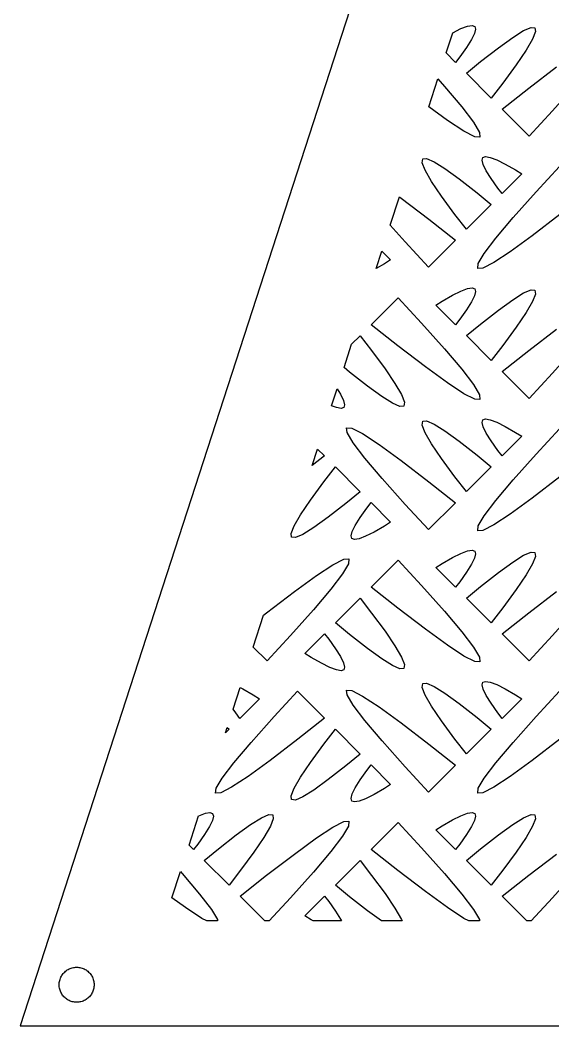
# Model space of a CAD drawing. Header units: metres. Extents: x -75 to 75, y 0 to 231.
# Drawn here: x -75 to -14, y 0 to 115 of the extents above; entities that cross this region are included whole.
import ezdxf

# ---------------------------------------------------------------- set-up
doc = ezdxf.new("R2010")
doc.units = ezdxf.units.M

msp = doc.modelspace()

# ---------------------------------------------------------------- linework, layer by layer
for p, q in [((0, 230.826), (-75, 0)), ((-25.4874, 113.551), (-24.5439, 114.024)), ((-24.5439, 114.024), (-23.8, 114.308)), ((-23.8, 114.308), (-23.2741, 114.396)), ((-23.2741, 114.396), (-22.966, 114.287)), ((-22.874, 113.983), (-22.9985, 113.481)), ((-22.966, 114.287), (-22.874, 113.983)), ((-17.3694, 113.806), (-16.5221, 114.172)), ((-16.5221, 114.172), (-16.0735, 114.13)), ((-16.0735, 114.13), (-16.0194, 113.682)), ((-26.2378, 111.242), (-25.4874, 113.551)), ((-23.3409, 112.782), (-23.9008, 111.885)), ((-22.9985, 113.481), (-23.3409, 112.782)), ((-20.2574, 111.846), (-18.615, 113.031)), ((-18.615, 113.031), (-17.3694, 113.806)), ((-16.3614, 112.823), (-17.1002, 111.554)), ((-16.0194, 113.682), (-16.3614, 112.823)), ((-23.9008, 111.885), (-24.6776, 110.792)), ((-22.2968, 110.253), (-20.2574, 111.846)), ((-17.1002, 111.554), (-18.2364, 109.878)), ((-25.161, 110.165), (-26.2378, 111.242)), ((-24.6776, 110.792), (-25.161, 110.165)), ((-23.9172, 108.921), (-22.2968, 110.253)), ((-18.2364, 109.878), (-19.7694, 107.791)), ((-16.7871, 107.225), (-13.6139, 109.653)), ((-28.2408, 105.077), (-27.2013, 108.277)), ((-27.2013, 108.277), (-26.4372, 107.42)), ((-21.0855, 106.09), (-23.9172, 108.921)), ((-26.4372, 107.42), (-24.4533, 105.071)), ((-19.7694, 107.791), (-21.0855, 106.09)), ((-19.8193, 104.823), (-16.7871, 107.225)), ((-11.4372, 107.58), (-14.0657, 104.633)), ((-26.0852, 103.517), (-28.2408, 105.077)), ((-24.4533, 105.071), (-23.1139, 103.318)), ((-16.7368, 101.741), (-19.8193, 104.823)), ((-24.2006, 102.284), (-26.0852, 103.517)), ((-14.0657, 104.633), (-16.7368, 101.741)), ((-23.1139, 103.318), (-22.4208, 102.164)), ((-22.9619, 101.649), (-24.2006, 102.284)), ((-22.3714, 101.61), (-22.9619, 101.649)), ((-22.4208, 102.164), (-22.3714, 101.61)), ((-28.9806, 98.6821), (-28.9265, 99.1302)), ((-28.9265, 99.1302), (-28.4779, 99.1724)), ((-28.4779, 99.1724), (-27.6306, 98.8062)), ((-22.126, 98.9828), (-22.034, 99.2868)), ((-22.0015, 98.4816), (-22.126, 98.9828)), ((-22.034, 99.2868), (-21.7259, 99.3958)), ((-21.7259, 99.3958), (-21.2, 99.3079)), ((-21.2, 99.3079), (-20.4556, 99.0236)), ((-20.4556, 99.0236), (-19.4939, 98.542)), ((-28.6391, 97.8242), (-28.9806, 98.6821)), ((-27.9002, 96.5553), (-28.6391, 97.8242)), ((-27.6306, 98.8062), (-26.3846, 98.0307)), ((-26.3846, 98.0307), (-24.7426, 96.8465)), ((-21.6591, 97.7817), (-22.0015, 98.4816)), ((-21.0997, 96.8854), (-21.6591, 97.7817)), ((-19.4939, 98.542), (-18.3138, 97.8641)), ((-18.3138, 97.8641), (-17.5919, 97.4123)), ((-15.9343, 95.367), (-13.2632, 98.2591)), ((-24.7426, 96.8465), (-22.7032, 95.253)), ((-20.3224, 95.7918), (-21.0997, 96.8854)), ((-17.5919, 97.4123), (-19.839, 95.1651)), ((-26.7636, 94.8776), (-27.9002, 96.5553)), ((-19.839, 95.1651), (-20.3224, 95.7918)), ((-32.6382, 91.5434), (-31.5819, 94.7944)), ((-31.5819, 94.7944), (-31.3857, 94.6524)), ((-31.3857, 94.6524), (-28.2129, 92.2253)), ((-25.2306, 92.7911), (-26.7636, 94.8776)), ((-22.7032, 95.253), (-21.0823, 93.9218)), ((-18.5628, 92.4199), (-15.9343, 95.367)), ((-21.0823, 93.9218), (-23.914, 91.0901)), ((-28.2129, 92.2253), (-25.1807, 89.8235)), ((-23.914, 91.0901), (-25.2306, 92.7911)), ((-20.5467, 90.0706), (-18.5628, 92.4199)), ((-13.2129, 92.7747), (-16.3861, 90.3471)), ((-30.9343, 89.633), (-32.6382, 91.5434)), ((-25.1807, 89.8235), (-28.2632, 86.7409)), ((-21.8857, 88.3183), (-20.5467, 90.0706)), ((-16.3861, 90.3471), (-18.9153, 88.517)), ((-34.2439, 86.6016), (-33.5969, 88.5928)), ((-33.5969, 88.5928), (-32.5919, 87.5877)), ((-28.2632, 86.7409), (-30.9343, 89.633)), ((-32.5919, 87.5877), (-33.3138, 87.1359)), ((-22.5792, 87.1643), (-21.8857, 88.3183)), ((-18.9153, 88.517), (-20.7994, 87.2842)), ((-33.3138, 87.1359), (-34.2439, 86.6016)), ((-22.6286, 86.6104), (-22.5792, 87.1643)), ((-22.0381, 86.6489), (-22.6286, 86.6104)), ((-20.7994, 87.2842), (-22.0381, 86.6489)), ((-25.5061, 83.542), (-24.5439, 84.0236)), ((-24.5439, 84.0236), (-23.8, 84.3079)), ((-23.8, 84.3079), (-23.2741, 84.3958)), ((-23.2741, 84.3958), (-22.966, 84.2868)), ((-22.874, 83.9828), (-22.9985, 83.4811)), ((-22.966, 84.2868), (-22.874, 83.9828)), ((-17.3694, 83.8062), (-16.5221, 84.1724)), ((-16.5221, 84.1724), (-16.0735, 84.1302)), ((-16.0735, 84.1302), (-16.0194, 83.6821)), ((-34.8193, 80.1765), (-31.7368, 83.2591)), ((-31.7368, 83.2591), (-29.0657, 80.367)), ((-27.4081, 82.4123), (-26.6862, 82.8641)), ((-26.6862, 82.8641), (-25.5061, 83.542)), ((-22.9985, 83.4811), (-23.3409, 82.7817)), ((-20.2574, 81.8465), (-18.615, 83.0312)), ((-18.615, 83.0312), (-17.3694, 83.8062)), ((-16.3614, 82.8233), (-17.1002, 81.5544)), ((-16.0194, 83.6821), (-16.3614, 82.8233)), ((-25.161, 80.1651), (-27.4081, 82.4123)), ((-23.9008, 81.8849), (-24.6776, 80.7918)), ((-23.3409, 82.7817), (-23.9008, 81.8849)), ((-22.2968, 80.253), (-20.2574, 81.8465)), ((-24.6776, 80.7918), (-25.161, 80.1651)), ((-17.1002, 81.5544), (-18.2364, 79.8776)), ((-31.7871, 77.7747), (-34.8193, 80.1765)), ((-29.0657, 80.367), (-26.4372, 77.4199)), ((-23.9172, 78.9214), (-22.2968, 80.253)), ((-18.2364, 79.8776), (-19.7694, 77.7911)), ((-16.7871, 77.2253), (-13.6139, 79.6529)), ((-37.0593, 77.9366), (-36.086, 78.9099)), ((-36.086, 78.9099), (-34.7694, 77.2089)), ((-21.0855, 76.0896), (-23.9172, 78.9214)), ((-37.9274, 75.2649), (-37.0593, 77.9366)), ((-34.7694, 77.2089), (-33.2364, 75.1224)), ((-28.6143, 75.3476), (-31.7871, 77.7747)), ((-26.4372, 77.4199), (-24.4533, 75.0706)), ((-19.7694, 77.7911), (-21.0855, 76.0896)), ((-19.8193, 74.8235), (-16.7871, 77.2253)), ((-11.4372, 77.5801), (-14.0657, 74.633)), ((-37.2968, 74.747), (-37.9274, 75.2649)), ((-33.2364, 75.1224), (-32.0998, 73.4447)), ((-26.0852, 73.5175), (-28.6143, 75.3476)), ((-24.4533, 75.0706), (-23.1139, 73.3179)), ((-16.7368, 71.7409), (-19.8193, 74.8235)), ((-35.2574, 73.1535), (-37.2968, 74.747)), ((-14.0657, 74.633), (-16.7368, 71.7409)), ((-39.3455, 70.9005), (-38.72, 72.8257)), ((-38.72, 72.8257), (-38.3409, 72.2183)), ((-33.6154, 71.9693), (-35.2574, 73.1535)), ((-32.0998, 73.4447), (-31.3609, 72.1758)), ((-24.2006, 72.2842), (-26.0852, 73.5175)), ((-23.1139, 73.3179), (-22.4208, 72.1643)), ((-38.3409, 72.2183), (-37.9985, 71.5184)), ((-37.9985, 71.5184), (-37.874, 71.0172)), ((-32.3694, 71.1938), (-33.6154, 71.9693)), ((-31.3609, 72.1758), (-31.0194, 71.3179)), ((-31.0194, 71.3179), (-31.0735, 70.8698)), ((-22.9619, 71.6489), (-24.2006, 72.2842)), ((-22.3714, 71.6104), (-22.9619, 71.6489)), ((-22.4208, 72.1643), (-22.3714, 71.6104)), ((-38.8, 70.6921), (-39.3455, 70.9005)), ((-38.2741, 70.6042), (-38.8, 70.6921)), ((-37.966, 70.7132), (-38.2741, 70.6042)), ((-37.874, 71.0172), (-37.966, 70.7132)), ((-31.5221, 70.8276), (-32.3694, 71.1938)), ((-31.0735, 70.8698), (-31.5221, 70.8276)), ((-28.9806, 68.6821), (-28.9265, 69.1302)), ((-28.9265, 69.1302), (-28.4779, 69.1724)), ((-28.4779, 69.1724), (-27.6306, 68.8062)), ((-22.126, 68.9828), (-22.034, 69.2868)), ((-22.034, 69.2868), (-21.7259, 69.3958)), ((-21.7259, 69.3958), (-21.2, 69.3079)), ((-21.2, 69.3079), (-20.4556, 69.0236)), ((-20.4556, 69.0236), (-19.4939, 68.542)), ((-37.5792, 67.8357), (-37.6286, 68.3896)), ((-37.6286, 68.3896), (-37.0381, 68.3511)), ((-37.0381, 68.3511), (-35.7994, 67.7158)), ((-28.6391, 67.8242), (-28.9806, 68.6821)), ((-27.6306, 68.8062), (-26.3846, 68.0307)), ((-26.3846, 68.0307), (-24.7426, 66.8465)), ((-22.0015, 68.4816), (-22.126, 68.9828)), ((-21.6591, 67.7817), (-22.0015, 68.4816)), ((-19.4939, 68.542), (-18.3138, 67.8641)), ((-18.3138, 67.8641), (-17.5919, 67.4123)), ((-15.9343, 65.367), (-13.2632, 68.2591)), ((-36.8861, 66.6821), (-37.5792, 67.8357)), ((-35.7994, 67.7158), (-33.9148, 66.4825)), ((-27.9002, 66.5553), (-28.6391, 67.8242)), ((-24.7426, 66.8465), (-22.7032, 65.253)), ((-21.0997, 66.8854), (-21.6591, 67.7817)), ((-20.3224, 65.7918), (-21.0997, 66.8854)), ((-17.5919, 67.4123), (-19.839, 65.1651)), ((-41.5604, 64.0836), (-40.954, 65.9499)), ((-40.954, 65.9499), (-40.1807, 65.1765)), ((-35.5467, 64.9294), (-36.8861, 66.6821)), ((-33.9148, 66.4825), (-31.3857, 64.6524)), ((-26.7636, 64.8776), (-27.9002, 66.5553)), ((-19.839, 65.1651), (-20.3224, 65.7918)), ((-40.1807, 65.1765), (-41.5604, 64.0836)), ((-33.5628, 62.5801), (-35.5467, 64.9294)), ((-31.3857, 64.6524), (-28.2129, 62.2253)), ((-25.2306, 62.7911), (-26.7636, 64.8776)), ((-22.7032, 65.253), (-21.0823, 63.9218)), ((-18.5628, 62.4199), (-15.9343, 65.367)), ((-40.2306, 62.2089), (-38.9145, 63.9104)), ((-38.9145, 63.9104), (-36.0828, 61.0786)), ((-21.0823, 63.9218), (-23.914, 61.0901)), ((-41.7636, 60.1224), (-40.2306, 62.2089)), ((-30.9343, 59.633), (-33.5628, 62.5801)), ((-28.2129, 62.2253), (-25.1807, 59.8235)), ((-23.914, 61.0901), (-25.2306, 62.7911)), ((-20.5467, 60.0706), (-18.5628, 62.4199)), ((-13.2129, 62.7747), (-16.3861, 60.3471)), ((-36.0828, 61.0786), (-37.7032, 59.747)), ((-42.9002, 58.4447), (-41.7636, 60.1224)), ((-35.3224, 59.2082), (-34.839, 59.8349)), ((-34.839, 59.8349), (-32.5919, 57.5877)), ((-25.1807, 59.8235), (-28.2632, 56.7409)), ((-21.8857, 58.3183), (-20.5467, 60.0706)), ((-16.3861, 60.3471), (-18.9153, 58.517)), ((-37.7032, 59.747), (-39.7426, 58.1535)), ((-36.0997, 58.1146), (-35.3224, 59.2082)), ((-28.2632, 56.7409), (-30.9343, 59.633)), ((-43.6386, 57.1767), (-42.9002, 58.4447)), ((-39.7426, 58.1535), (-41.385, 56.9688)), ((-36.6591, 57.2183), (-36.0997, 58.1146)), ((-32.5919, 57.5877), (-33.3138, 57.1359)), ((-22.5792, 57.1643), (-21.8857, 58.3183)), ((-18.9153, 58.517), (-20.7994, 57.2842)), ((-43.9806, 56.3179), (-43.6386, 57.1767)), ((-41.385, 56.9688), (-42.6306, 56.1938)), ((-37.126, 56.0172), (-37.0015, 56.5184)), ((-37.0015, 56.5184), (-36.6591, 57.2183)), ((-34.4939, 56.458), (-35.4561, 55.9764)), ((-33.3138, 57.1359), (-34.4939, 56.458)), ((-22.6286, 56.6104), (-22.5792, 57.1643)), ((-22.0381, 56.6489), (-22.6286, 56.6104)), ((-20.7994, 57.2842), (-22.0381, 56.6489)), ((-43.9265, 55.8698), (-43.9806, 56.3179)), ((-43.4779, 55.8276), (-43.9265, 55.8698)), ((-42.6306, 56.1938), (-43.4779, 55.8276)), ((-37.034, 55.7132), (-37.126, 56.0172)), ((-36.7259, 55.6042), (-37.034, 55.7132)), ((-36.2, 55.6921), (-36.7259, 55.6042)), ((-35.4561, 55.9764), (-36.2, 55.6921)), ((-24.5439, 54.0236), (-23.8, 54.3079)), ((-23.8, 54.3079), (-23.2741, 54.3958)), ((-23.2741, 54.3958), (-22.966, 54.2868)), ((-22.966, 54.2868), (-22.874, 53.9828)), ((-17.3694, 53.8062), (-16.5221, 54.1724)), ((-16.5221, 54.1724), (-16.0735, 54.1302)), ((-16.0735, 54.1302), (-16.0194, 53.6821)), ((-39.2006, 52.7158), (-37.9619, 53.3511)), ((-37.9619, 53.3511), (-37.3714, 53.3896)), ((-37.3714, 53.3896), (-37.4208, 52.8357)), ((-34.8193, 50.1765), (-31.7368, 53.2591)), ((-31.7368, 53.2591), (-29.0657, 50.367)), ((-26.6862, 52.8641), (-25.5061, 53.542)), ((-25.5061, 53.542), (-24.5439, 54.0236)), ((-22.9985, 53.4811), (-23.3409, 52.7817)), ((-22.874, 53.9828), (-22.9985, 53.4811)), ((-20.2574, 51.8465), (-18.615, 53.0312)), ((-18.615, 53.0312), (-17.3694, 53.8062)), ((-16.0194, 53.6821), (-16.3614, 52.8233)), ((-41.0847, 51.483), (-39.2006, 52.7158)), ((-37.4208, 52.8357), (-38.1143, 51.6817)), ((-27.4081, 52.4123), (-26.6862, 52.8641)), ((-25.161, 50.1651), (-27.4081, 52.4123)), ((-23.9008, 51.8849), (-24.6776, 50.7918)), ((-23.3409, 52.7817), (-23.9008, 51.8849)), ((-22.2968, 50.253), (-20.2574, 51.8465)), ((-16.3614, 52.8233), (-17.1002, 51.5544)), ((-43.6139, 49.6529), (-41.0847, 51.483)), ((-38.1143, 51.6817), (-39.4537, 49.9289)), ((-24.6776, 50.7918), (-25.161, 50.1651)), ((-17.1002, 51.5544), (-18.2364, 49.8776)), ((-46.7871, 47.2253), (-43.6139, 49.6529)), ((-39.4537, 49.9289), (-41.4372, 47.5801)), ((-31.7871, 47.7747), (-34.8193, 50.1765)), ((-29.0657, 50.367), (-26.4372, 47.4199)), ((-23.9172, 48.9214), (-22.2968, 50.253)), ((-18.2364, 49.8776), (-19.7694, 47.7911)), ((-16.7871, 47.2253), (-13.6139, 49.6529)), ((-38.9177, 46.0782), (-36.086, 48.9099)), ((-36.086, 48.9099), (-34.7694, 47.2089)), ((-21.0855, 46.0896), (-23.9172, 48.9214)), ((-47.125, 46.9577), (-46.7871, 47.2253)), ((-41.4372, 47.5801), (-44.0657, 44.633)), ((-34.7694, 47.2089), (-33.2364, 45.1224)), ((-28.6143, 45.3476), (-31.7871, 47.7747)), ((-26.4372, 47.4199), (-24.4533, 45.0706)), ((-19.7694, 47.7911), (-21.0855, 46.0896)), ((-19.8193, 44.8235), (-16.7871, 47.2253)), ((-11.4372, 47.5801), (-14.0657, 44.633)), ((-48.3091, 43.3132), (-47.125, 46.9577)), ((-37.2968, 44.747), (-38.9177, 46.0782)), ((-33.2364, 45.1224), (-32.0998, 43.4447)), ((-26.0852, 43.5175), (-28.6143, 45.3476)), ((-24.4533, 45.0706), (-23.1139, 43.3179)), ((-44.0657, 44.633), (-46.7368, 41.7409)), ((-42.4081, 42.5877), (-40.161, 44.8349)), ((-40.161, 44.8349), (-39.6776, 44.2082)), ((-39.6776, 44.2082), (-38.9003, 43.1146)), ((-35.2574, 43.1535), (-37.2968, 44.747)), ((-16.7368, 41.7409), (-19.8193, 44.8235)), ((-14.0657, 44.633), (-16.7368, 41.7409)), ((-46.7368, 41.7409), (-48.3091, 43.3132)), ((-41.6862, 42.1359), (-42.4081, 42.5877)), ((-38.9003, 43.1146), (-38.3409, 42.2183)), ((-33.6154, 41.9693), (-35.2574, 43.1535)), ((-32.0998, 43.4447), (-31.3609, 42.1758)), ((-24.2006, 42.2842), (-26.0852, 43.5175)), ((-23.1139, 43.3179), (-22.4208, 42.1643)), ((-40.5061, 41.458), (-41.6862, 42.1359)), ((-39.5444, 40.9764), (-40.5061, 41.458)), ((-38.3409, 42.2183), (-37.9985, 41.5184)), ((-37.9985, 41.5184), (-37.874, 41.0172)), ((-32.3694, 41.1938), (-33.6154, 41.9693)), ((-31.3609, 42.1758), (-31.0194, 41.3179)), ((-22.9619, 41.6489), (-24.2006, 42.2842)), ((-22.3714, 41.6104), (-22.9619, 41.6489)), ((-22.4208, 42.1643), (-22.3714, 41.6104)), ((-38.8, 40.6921), (-39.5444, 40.9764)), ((-38.2741, 40.6042), (-38.8, 40.6921)), ((-37.966, 40.7132), (-38.2741, 40.6042)), ((-37.874, 41.0172), (-37.966, 40.7132)), ((-31.5221, 40.8276), (-32.3694, 41.1938)), ((-31.0735, 40.8698), (-31.5221, 40.8276)), ((-31.0194, 41.3179), (-31.0735, 40.8698)), ((-28.9806, 38.6821), (-28.9265, 39.1302)), ((-28.9265, 39.1302), (-28.4779, 39.1724)), ((-28.4779, 39.1724), (-27.6306, 38.8062)), ((-22.126, 38.9828), (-22.034, 39.2868)), ((-22.034, 39.2868), (-21.7259, 39.3958)), ((-21.7259, 39.3958), (-21.2, 39.3079)), ((-21.2, 39.3079), (-20.4556, 39.0236)), ((-50.6179, 36.2075), (-49.8082, 38.6994)), ((-49.8082, 38.6994), (-49.4939, 38.542)), ((-49.4939, 38.542), (-48.3138, 37.8641)), ((-45.9343, 35.367), (-43.2632, 38.2591)), ((-43.2632, 38.2591), (-40.1807, 35.1765)), ((-37.5792, 37.8357), (-37.6286, 38.3896)), ((-37.6286, 38.3896), (-37.0381, 38.3511)), ((-37.0381, 38.3511), (-35.7994, 37.7158)), ((-28.6391, 37.8242), (-28.9806, 38.6821)), ((-27.6306, 38.8062), (-26.3846, 38.0307)), ((-26.3846, 38.0307), (-24.7426, 36.8465)), ((-22.0015, 38.4816), (-22.126, 38.9828)), ((-21.6591, 37.7817), (-22.0015, 38.4816)), ((-20.4556, 39.0236), (-19.4939, 38.542)), ((-19.4939, 38.542), (-18.3138, 37.8641)), ((-15.9343, 35.367), (-13.2632, 38.2591)), ((-47.5919, 37.4123), (-49.839, 35.1651)), ((-48.3138, 37.8641), (-47.5919, 37.4123)), ((-36.8861, 36.6821), (-37.5792, 37.8357)), ((-35.7994, 37.7158), (-33.9148, 36.4825)), ((-27.9002, 36.5553), (-28.6391, 37.8242)), ((-24.7426, 36.8465), (-22.7032, 35.253)), ((-21.0997, 36.8854), (-21.6591, 37.7817)), ((-20.3224, 35.7918), (-21.0997, 36.8854)), ((-17.5919, 37.4123), (-19.839, 35.1651)), ((-18.3138, 37.8641), (-17.5919, 37.4123)), ((-50.3224, 35.7918), (-50.6179, 36.2075)), ((-49.839, 35.1651), (-50.3224, 35.7918)), ((-35.5467, 34.9294), (-36.8861, 36.6821)), ((-33.9148, 36.4825), (-31.3857, 34.6524)), ((-26.7636, 34.8776), (-27.9002, 36.5553)), ((-19.839, 35.1651), (-20.3224, 35.7918)), ((-48.5628, 32.4199), (-45.9343, 35.367)), ((-40.1807, 35.1765), (-43.2129, 32.7747)), ((-33.5628, 32.5801), (-35.5467, 34.9294)), ((-31.3857, 34.6524), (-28.2129, 32.2253)), ((-25.2306, 32.7911), (-26.7636, 34.8776)), ((-22.7032, 35.253), (-21.0823, 33.9218)), ((-18.5628, 32.4199), (-15.9343, 35.367)), ((-51.4945, 33.5096), (-51.302, 34.1022)), ((-51.0823, 33.9218), (-51.4945, 33.5096)), ((-51.302, 34.1022), (-51.0823, 33.9218)), ((-40.2306, 32.2089), (-38.9145, 33.9104)), ((-38.9145, 33.9104), (-36.0828, 31.0786)), ((-21.0823, 33.9218), (-23.914, 31.0901)), ((-50.5467, 30.0706), (-48.5628, 32.4199)), ((-43.2129, 32.7747), (-46.3861, 30.3471)), ((-41.7636, 30.1224), (-40.2306, 32.2089)), ((-30.9343, 29.633), (-33.5628, 32.5801)), ((-28.2129, 32.2253), (-25.1807, 29.8235)), ((-23.914, 31.0901), (-25.2306, 32.7911)), ((-20.5467, 30.0706), (-18.5628, 32.4199)), ((-13.2129, 32.7747), (-16.3861, 30.3471)), ((-36.0828, 31.0786), (-37.7032, 29.747)), ((-51.8857, 28.3183), (-50.5467, 30.0706)), ((-46.3861, 30.3471), (-48.9153, 28.517)), ((-42.9002, 28.4447), (-41.7636, 30.1224)), ((-21.8857, 28.3183), (-20.5467, 30.0706)), ((-16.3861, 30.3471), (-18.9153, 28.517)), ((-37.7032, 29.747), (-39.7426, 28.1535)), ((-36.0997, 28.1146), (-35.3224, 29.2082)), ((-35.3224, 29.2082), (-34.839, 29.8349)), ((-34.839, 29.8349), (-32.5919, 27.5877)), ((-28.2632, 26.7409), (-30.9343, 29.633)), ((-25.1807, 29.8235), (-28.2632, 26.7409)), ((-52.5792, 27.1643), (-51.8857, 28.3183)), ((-48.9153, 28.517), (-50.7994, 27.2842)), ((-43.6386, 27.1767), (-42.9002, 28.4447)), ((-39.7426, 28.1535), (-41.385, 26.9688)), ((-36.6591, 27.2183), (-36.0997, 28.1146)), ((-22.5792, 27.1643), (-21.8857, 28.3183)), ((-18.9153, 28.517), (-20.7994, 27.2842)), ((-52.6286, 26.6104), (-52.5792, 27.1643)), ((-52.0381, 26.6489), (-52.6286, 26.6104)), ((-50.7994, 27.2842), (-52.0381, 26.6489)), ((-43.9806, 26.3179), (-43.6386, 27.1767)), ((-41.385, 26.9688), (-42.6306, 26.1938)), ((-37.126, 26.0172), (-37.0015, 26.5184)), ((-37.0015, 26.5184), (-36.6591, 27.2183)), ((-34.4939, 26.458), (-35.4561, 25.9764)), ((-33.3138, 27.1359), (-34.4939, 26.458)), ((-32.5919, 27.5877), (-33.3138, 27.1359)), ((-22.6286, 26.6104), (-22.5792, 27.1643)), ((-22.0381, 26.6489), (-22.6286, 26.6104)), ((-20.7994, 27.2842), (-22.0381, 26.6489)), ((-43.9265, 25.8698), (-43.9806, 26.3179)), ((-43.4779, 25.8276), (-43.9265, 25.8698)), ((-42.6306, 26.1938), (-43.4779, 25.8276)), ((-37.034, 25.7132), (-37.126, 26.0172)), ((-36.7259, 25.6042), (-37.034, 25.7132)), ((-36.2, 25.6921), (-36.7259, 25.6042)), ((-35.4561, 25.9764), (-36.2, 25.6921)), ((-54.5439, 24.0236), (-53.8, 24.3079)), ((-53.8, 24.3079), (-53.2741, 24.3958)), ((-53.2741, 24.3958), (-52.966, 24.2868)), ((-52.966, 24.2868), (-52.874, 23.9828)), ((-47.3694, 23.8062), (-46.5221, 24.1724)), ((-46.5221, 24.1724), (-46.0735, 24.1302)), ((-24.5439, 24.0236), (-23.8, 24.3079)), ((-23.8, 24.3079), (-23.2741, 24.3958)), ((-23.2741, 24.3958), (-22.966, 24.2868)), ((-22.966, 24.2868), (-22.874, 23.9828)), ((-17.3694, 23.8062), (-16.5221, 24.1724)), ((-16.5221, 24.1724), (-16.0735, 24.1302)), ((-55.6662, 20.6704), (-54.5831, 24.004)), ((-54.5831, 24.004), (-54.5439, 24.0236)), ((-52.9985, 23.4811), (-53.3409, 22.7817)), ((-52.874, 23.9828), (-52.9985, 23.4811)), ((-50.2574, 21.8465), (-48.615, 23.0312)), ((-48.615, 23.0312), (-47.3694, 23.8062)), ((-46.0194, 23.6821), (-46.3614, 22.8233)), ((-46.0735, 24.1302), (-46.0194, 23.6821)), ((-39.2006, 22.7158), (-37.9619, 23.3511)), ((-37.9619, 23.3511), (-37.3714, 23.3896)), ((-37.3714, 23.3896), (-37.4208, 22.8357)), ((-34.8193, 20.1765), (-31.7368, 23.2591)), ((-31.7368, 23.2591), (-29.0657, 20.367)), ((-26.6862, 22.8641), (-25.5061, 23.542)), ((-25.5061, 23.542), (-24.5439, 24.0236)), ((-22.9985, 23.4811), (-23.3409, 22.7817)), ((-22.874, 23.9828), (-22.9985, 23.4811)), ((-20.2574, 21.8465), (-18.615, 23.0312)), ((-18.615, 23.0312), (-17.3694, 23.8062)), ((-16.0194, 23.6821), (-16.3614, 22.8233)), ((-16.0735, 24.1302), (-16.0194, 23.6821)), ((-53.9008, 21.8849), (-54.6776, 20.7918)), ((-53.3409, 22.7817), (-53.9008, 21.8849)), ((-46.3614, 22.8233), (-47.1002, 21.5544)), ((-41.0847, 21.483), (-39.2006, 22.7158)), ((-37.4208, 22.8357), (-38.1143, 21.6817)), ((-27.4081, 22.4123), (-26.6862, 22.8641)), ((-25.161, 20.1651), (-27.4081, 22.4123)), ((-23.9008, 21.8849), (-24.6776, 20.7918)), ((-23.3409, 22.7817), (-23.9008, 21.8849)), ((-16.3614, 22.8233), (-17.1002, 21.5544)), ((-54.6776, 20.7918), (-55.161, 20.1651)), ((-52.2968, 20.253), (-50.2574, 21.8465)), ((-47.1002, 21.5544), (-48.2364, 19.8776)), ((-43.6139, 19.6529), (-41.0847, 21.483)), ((-38.1143, 21.6817), (-39.4537, 19.9289)), ((-24.6776, 20.7918), (-25.161, 20.1651)), ((-22.2968, 20.253), (-20.2574, 21.8465)), ((-17.1002, 21.5544), (-18.2364, 19.8776)), ((-55.161, 20.1651), (-55.6662, 20.6704)), ((-53.9172, 18.9214), (-52.2968, 20.253)), ((-48.2364, 19.8776), (-49.7694, 17.7911)), ((-46.7871, 17.2253), (-43.6139, 19.6529)), ((-39.4537, 19.9289), (-41.4372, 17.5801)), ((-31.7871, 17.7747), (-34.8193, 20.1765)), ((-29.0657, 20.367), (-26.4372, 17.4199)), ((-23.9172, 18.9214), (-22.2968, 20.253)), ((-18.2364, 19.8776), (-19.7694, 17.7911)), ((-16.7871, 17.2253), (-13.6139, 19.6529)), ((-51.0855, 16.0896), (-53.9172, 18.9214)), ((-38.9177, 16.0782), (-36.086, 18.9099)), ((-36.086, 18.9099), (-34.7694, 17.2089)), ((-21.0855, 16.0896), (-23.9172, 18.9214)), ((-57.6277, 14.6336), (-56.6462, 17.6542)), ((-56.6462, 17.6542), (-56.4372, 17.4199)), ((-56.4372, 17.4199), (-54.4533, 15.0706)), ((-49.7694, 17.7911), (-51.0855, 16.0896)), ((-41.4372, 17.5801), (-44.0657, 14.633)), ((-28.6143, 15.3476), (-31.7871, 17.7747)), ((-26.4372, 17.4199), (-24.4533, 15.0706)), ((-19.7694, 17.7911), (-21.0855, 16.0896)), ((-11.4372, 17.5801), (-14.0657, 14.633)), ((-49.8193, 14.8235), (-46.7871, 17.2253)), ((-34.7694, 17.2089), (-33.2364, 15.1224)), ((-19.8193, 14.8235), (-16.7871, 17.2253)), ((-54.4533, 15.0706), (-53.1139, 13.3179)), ((-37.2968, 14.747), (-38.9177, 16.0782)), ((-33.2364, 15.1224), (-32.0998, 13.4447)), ((-26.0852, 13.5175), (-28.6143, 15.3476)), ((-24.4533, 15.0706), (-23.1139, 13.3179)), ((-56.0852, 13.5175), (-57.6277, 14.6336)), ((-46.9959, 12), (-49.8193, 14.8235)), ((-44.0657, 14.633), (-46.4974, 12)), ((-42.4081, 12.5877), (-40.161, 14.8349)), ((-40.161, 14.8349), (-39.6776, 14.2082)), ((-39.6776, 14.2082), (-38.9003, 13.1146)), ((-35.2574, 13.1535), (-37.2968, 14.747)), ((-16.9959, 12), (-19.8193, 14.8235)), ((-14.0657, 14.633), (-16.4974, 12)), ((-54.2006, 12.2842), (-56.0852, 13.5175)), ((-53.1139, 13.3179), (-52.4208, 12.1643)), ((-38.9003, 13.1146), (-38.3409, 12.2183)), ((-33.658, 12), (-35.2574, 13.1535)), ((-32.0998, 13.4447), (-31.3609, 12.1758)), ((-24.2006, 12.2842), (-26.0852, 13.5175)), ((-23.1139, 13.3179), (-22.4208, 12.1643)), ((-53.6464, 12), (-54.2006, 12.2842)), ((-52.4061, 12), (-53.6464, 12)), ((-52.4208, 12.1643), (-52.4061, 12)), ((-46.4974, 12), (-46.9959, 12)), ((-41.6862, 12.1359), (-42.4081, 12.5877)), ((-41.4496, 12), (-41.6862, 12.1359)), ((-38.2341, 12), (-41.4496, 12)), ((-38.3409, 12.2183), (-38.2341, 12)), ((-31.291, 12), (-33.658, 12)), ((-31.3609, 12.1758), (-31.291, 12)), ((-23.6464, 12), (-24.2006, 12.2842)), ((-22.4061, 12), (-23.6464, 12)), ((-22.4208, 12.1643), (-22.4061, 12)), ((-16.4974, 12), (-16.9959, 12)), ((-70.2805, 5.66579), (-70.2165, 5.77393)), ((-70.2165, 5.77393), (-70.1459, 5.87784)), ((-70.1459, 5.87784), (-70.0689, 5.97713)), ((-70.0689, 5.97713), (-69.9858, 6.07137)), ((-69.9858, 6.07137), (-69.897, 6.16022)), ((-69.897, 6.16022), (-69.8027, 6.2433)), ((-69.8027, 6.2433), (-69.7034, 6.32031)), ((-69.7034, 6.32031), (-69.5995, 6.39093)), ((-69.5995, 6.39093), (-69.4914, 6.4549)), ((-69.4914, 6.4549), (-69.3794, 6.51193)), ((-69.3794, 6.51193), (-69.2641, 6.56183)), ((-69.2641, 6.56183), (-69.1459, 6.60439)), ((-69.1459, 6.60439), (-69.0252, 6.63943)), ((-69.0252, 6.63943), (-68.9026, 6.66685)), ((-68.9026, 6.66685), (-68.7785, 6.68651)), ((-68.7785, 6.68651), (-68.6534, 6.69833)), ((-68.6534, 6.69833), (-68.5279, 6.70227)), ((-68.5279, 6.70227), (-68.4023, 6.69833)), ((-68.4023, 6.69833), (-68.2772, 6.68651)), ((-68.2772, 6.68651), (-68.1531, 6.66685)), ((-68.1531, 6.66685), (-68.0305, 6.63943)), ((-68.0305, 6.63943), (-67.9098, 6.60439)), ((-67.9098, 6.60439), (-67.7916, 6.56183)), ((-67.7916, 6.56183), (-67.6763, 6.51193)), ((-67.6763, 6.51193), (-67.5643, 6.4549)), ((-67.5643, 6.4549), (-67.4562, 6.39093)), ((-67.4562, 6.39093), (-67.3523, 6.32031)), ((-67.3523, 6.32031), (-67.253, 6.2433)), ((-67.253, 6.2433), (-67.1588, 6.16022)), ((-67.1588, 6.16022), (-67.0699, 6.07137)), ((-67.0699, 6.07137), (-66.9868, 5.97713)), ((-66.9868, 5.97713), (-66.9098, 5.87784)), ((-66.9098, 5.87784), (-66.8392, 5.77393)), ((-66.8392, 5.77393), (-66.7752, 5.66579)), ((-70.5279, 4.70227), (-70.5239, 4.82785)), ((-70.5239, 4.57669), (-70.5279, 4.70227)), ((-70.5239, 4.82785), (-70.5121, 4.95294)), ((-70.5121, 4.95294), (-70.4924, 5.07704)), ((-70.4924, 5.07704), (-70.465, 5.19966)), ((-70.465, 5.19966), (-70.43, 5.32031)), ((-70.43, 5.32031), (-70.3874, 5.43852)), ((-70.3874, 5.43852), (-70.3375, 5.55383)), ((-70.3375, 5.55383), (-70.2805, 5.66579)), ((-66.7752, 5.66579), (-66.7182, 5.55383)), ((-66.7182, 5.55383), (-66.6683, 5.43852)), ((-66.6683, 5.43852), (-66.6257, 5.32031)), ((-66.6257, 5.32031), (-66.5907, 5.19966)), ((-66.5907, 5.19966), (-66.5633, 5.07704)), ((-66.5633, 5.07704), (-66.5436, 4.95294)), ((-66.5436, 4.95294), (-66.5318, 4.82785)), ((-66.5318, 4.82785), (-66.5279, 4.70227)), ((-66.5279, 4.70227), (-66.5318, 4.57669)), ((-70.5121, 4.45161), (-70.5239, 4.57669)), ((-70.4924, 4.32751), (-70.5121, 4.45161)), ((-70.465, 4.2049), (-70.4924, 4.32751)), ((-70.43, 4.08424), (-70.465, 4.2049)), ((-70.3874, 3.96602), (-70.43, 4.08424)), ((-70.3375, 3.85072), (-70.3874, 3.96602)), ((-70.2805, 3.73877), (-70.3375, 3.85072)), ((-70.2165, 3.63062), (-70.2805, 3.73877)), ((-70.1459, 3.5267), (-70.2165, 3.63062)), ((-70.0689, 3.42743), (-70.1459, 3.5267)), ((-66.9098, 3.5267), (-66.9868, 3.42743)), ((-66.8392, 3.63062), (-66.9098, 3.5267)), ((-66.7752, 3.73877), (-66.8392, 3.63062)), ((-66.7182, 3.85072), (-66.7752, 3.73877)), ((-66.6683, 3.96602), (-66.7182, 3.85072)), ((-66.6257, 4.08424), (-66.6683, 3.96602)), ((-66.5907, 4.2049), (-66.6257, 4.08424)), ((-66.5633, 4.32751), (-66.5907, 4.2049)), ((-66.5436, 4.45161), (-66.5633, 4.32751)), ((-66.5318, 4.57669), (-66.5436, 4.45161)), ((-69.9858, 3.33318), (-70.0689, 3.42743)), ((-69.897, 3.24434), (-69.9858, 3.33318)), ((-69.8027, 3.16125), (-69.897, 3.24434)), ((-69.7034, 3.08424), (-69.8027, 3.16125)), ((-69.5995, 3.01363), (-69.7034, 3.08424)), ((-69.4914, 2.94966), (-69.5995, 3.01363)), ((-69.3794, 2.89262), (-69.4914, 2.94966)), ((-69.2641, 2.84273), (-69.3794, 2.89262)), ((-69.1459, 2.80016), (-69.2641, 2.84273)), ((-69.0252, 2.76511), (-69.1459, 2.80016)), ((-68.9026, 2.7377), (-69.0252, 2.76511)), ((-68.7785, 2.71805), (-68.9026, 2.7377)), ((-68.6534, 2.70622), (-68.7785, 2.71805)), ((-68.5279, 2.70227), (-68.6534, 2.70622)), ((-68.4023, 2.70622), (-68.5279, 2.70227)), ((-68.2772, 2.71805), (-68.4023, 2.70622)), ((-68.1531, 2.7377), (-68.2772, 2.71805)), ((-68.0305, 2.76511), (-68.1531, 2.7377)), ((-67.9098, 2.80016), (-68.0305, 2.76511)), ((-67.7916, 2.84273), (-67.9098, 2.80016)), ((-67.6763, 2.89262), (-67.7916, 2.84273)), ((-67.5643, 2.94966), (-67.6763, 2.89262)), ((-67.4562, 3.01363), (-67.5643, 2.94966)), ((-67.3523, 3.08424), (-67.4562, 3.01363)), ((-67.253, 3.16125), (-67.3523, 3.08424)), ((-67.1588, 3.24434), (-67.253, 3.16125)), ((-67.0699, 3.33318), (-67.1588, 3.24434)), ((-66.9868, 3.42743), (-67.0699, 3.33318)), ((-75, 0), (75, 0))]:
    msp.add_line(p, q)

doc.saveas('drawing.dxf')
